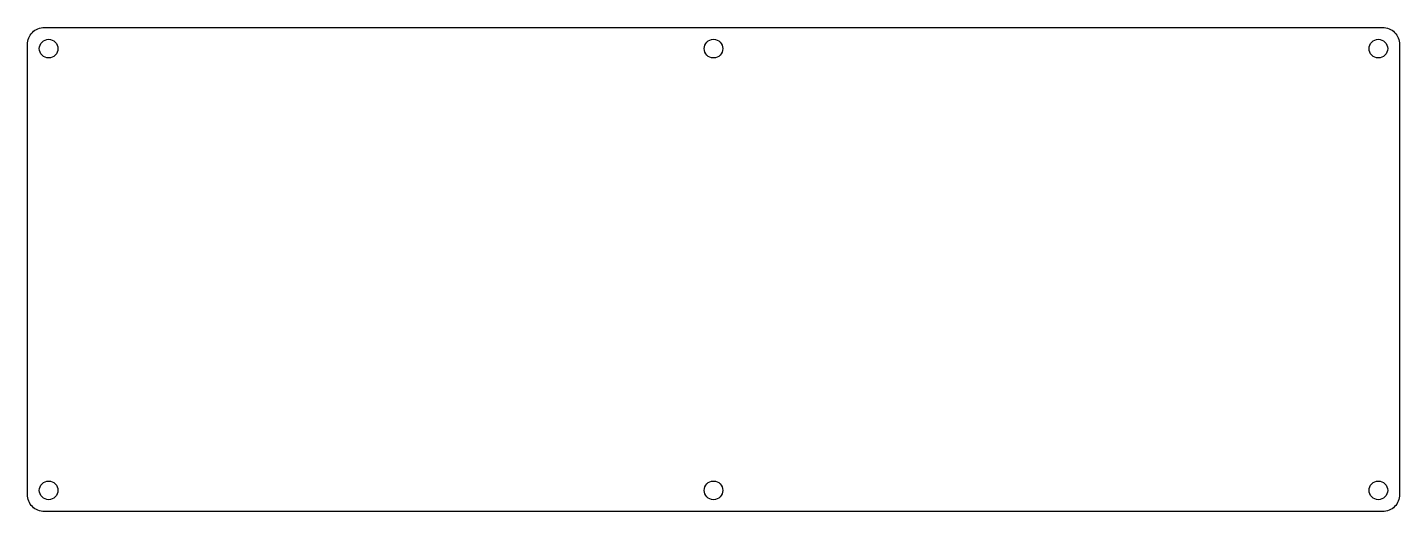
# Model space of a CAD drawing. Extents: x 26 to 350, y 19 to 133.
import ezdxf

# ---------------------------------------------------------------- set-up
doc = ezdxf.new("R2010")
doc.units = 0
doc.header["$LTSCALE"] = 0.4
doc.layers.add('PAPER_OUTLINES', color=7, linetype='CONTINUOUS')

msp = doc.modelspace()

# ---------------------------------------------------------------- linework, layer by layer
at = {"layer": 'PAPER_OUTLINES'}
msp.add_lwpolyline([(30.06, 133.34), (345.81, 133.34, -0.414214), (349.81, 129.34), (349.81, 23.14, -0.414214), (345.81, 19.14), (30.06, 19.14, -0.414214), (26.06, 23.14), (26.06, 129.34, -0.414214)], format="xyb", close=True, dxfattribs=at)
for centre in [(31.06, 128.34), (187.93, 128.34), (344.81, 128.34), (31.06, 24.14), (187.93, 24.14), (344.81, 24.14)]:
    msp.add_circle(centre, 2.2, dxfattribs=at)

doc.saveas('drawing.dxf')
